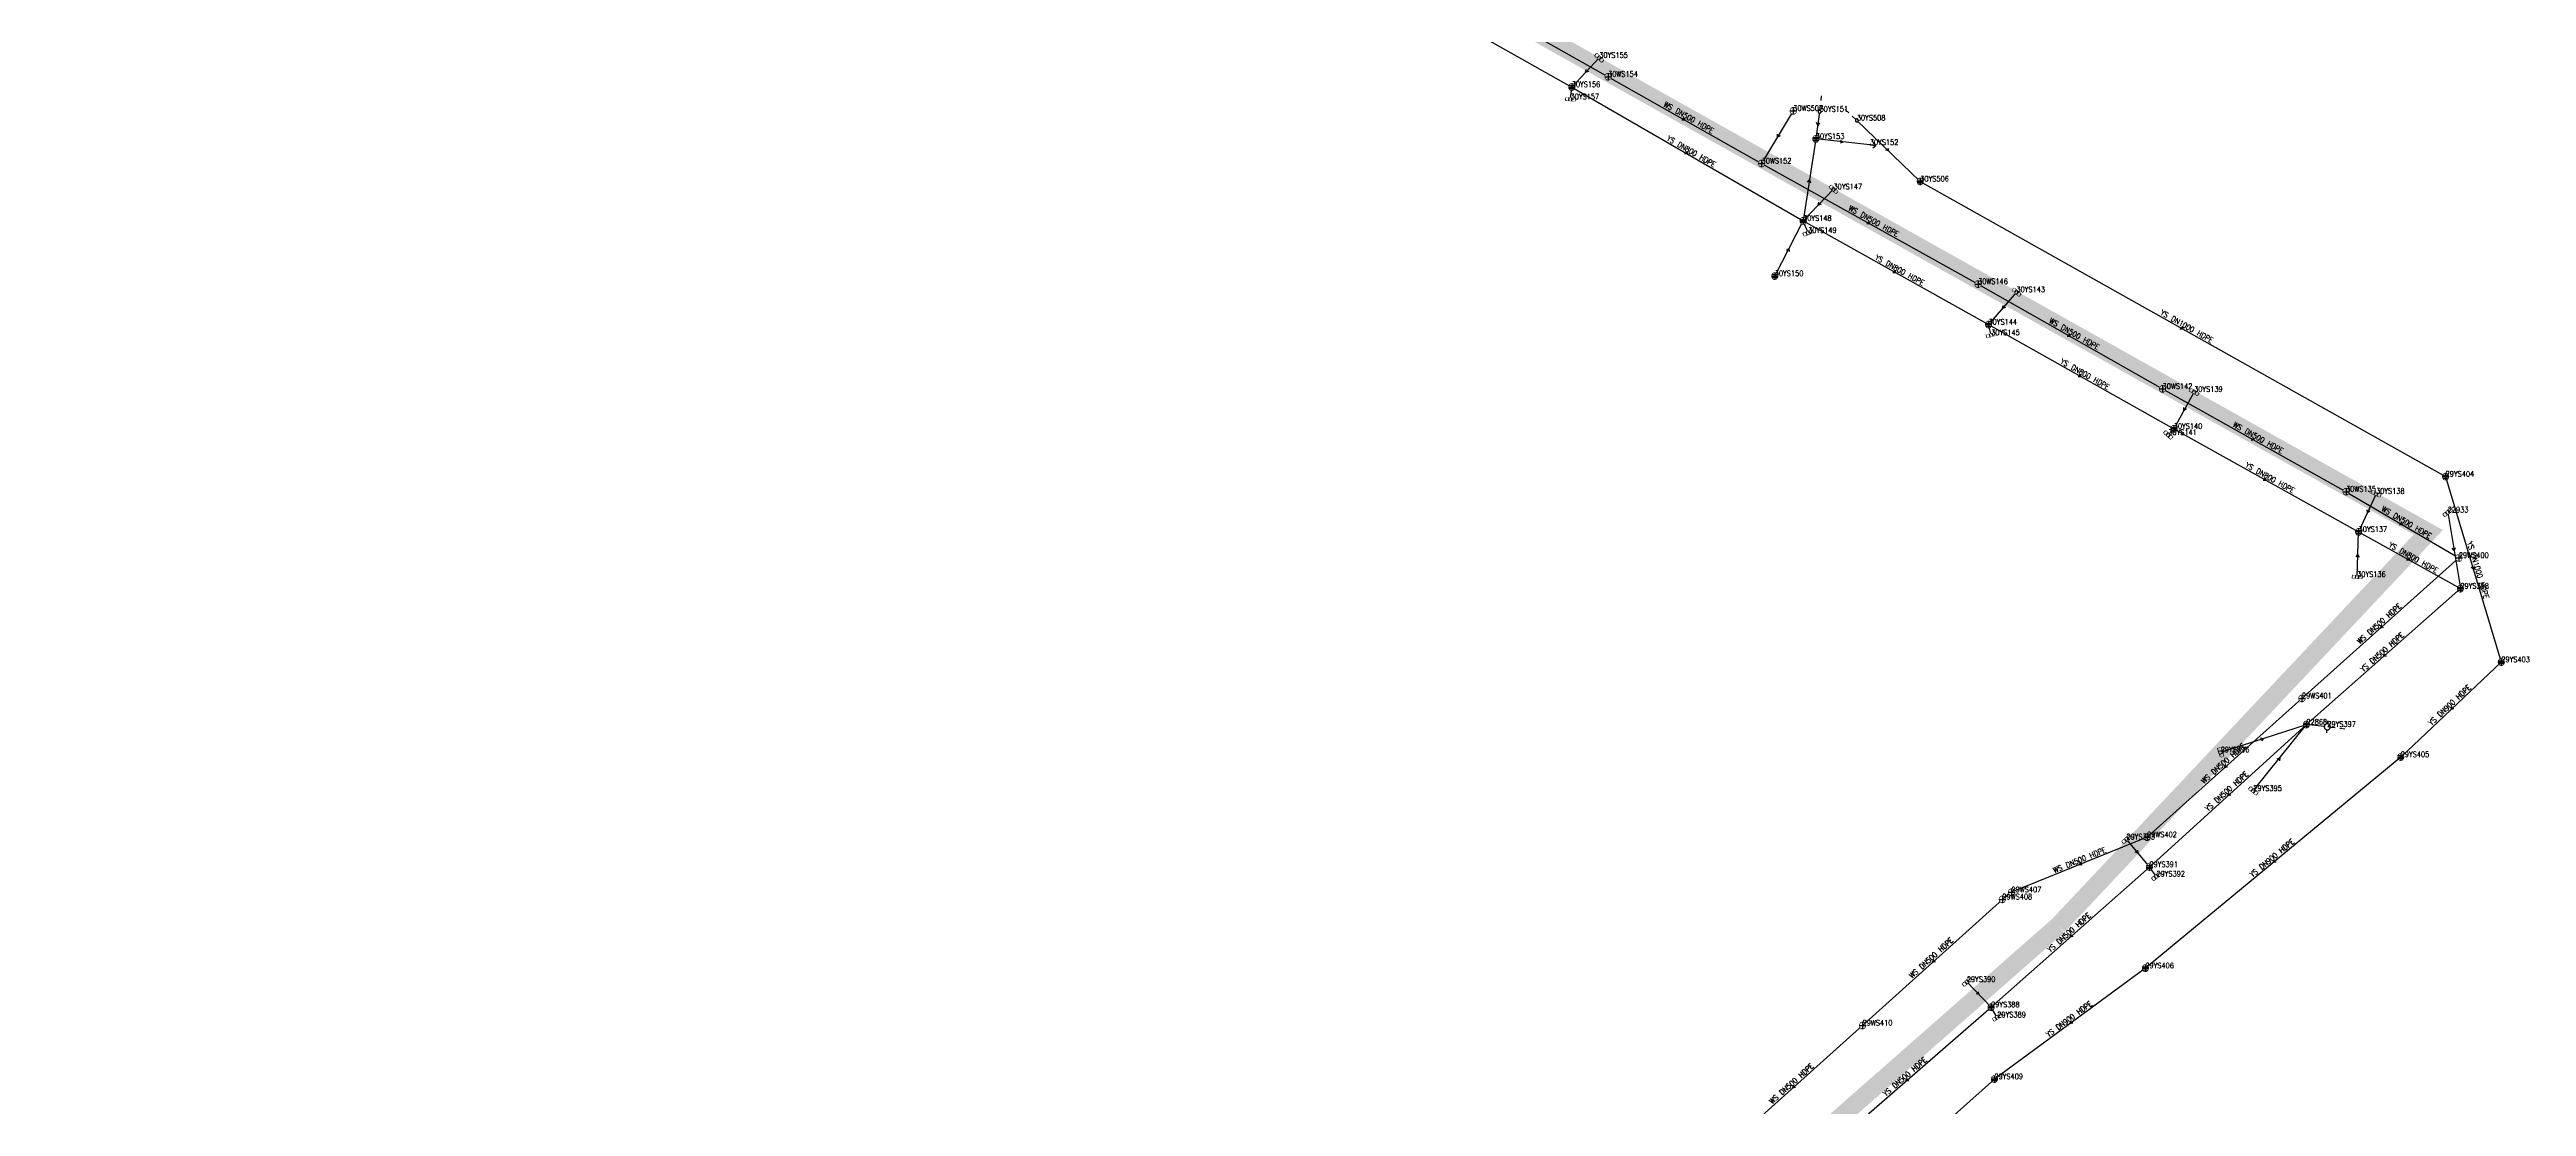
# Model space of a CAD drawing. Extents: x 78813 to 99477, y 2421021 to 2448125.
# Drawn here: x 82290.7 to 82701, y 2432992.8 to 2433167.8 of the extents above; entities that cross this region are included whole.
import ezdxf
from ezdxf.enums import TextEntityAlignment as Align

# ---------------------------------------------------------------- set-up
doc = ezdxf.new("R2010")
doc.units = 0
doc.set_wipeout_variables(frame=1)
doc.layers.get('0').update_dxf_attribs({"linetype": 'CONTINUOUS'})
for name, color, linetype in [('DX_WS', 16, 'CONTINUOUS'), ('DX_YS', 42, 'CONTINUOUS'), ('道路', 5, 'CONTINUOUS')]:
    doc.layers.add(name, color=color, linetype=linetype)
for name, color, linetype, true_color in [('WSLINE', 7, 'CONTINUOUS', 0x7f0000), ('YSANNEXE', 7, 'CONTINUOUS', 0xcc9900), ('YSLINE', 7, 'CONTINUOUS', 0xcc9900)]:
    doc.layers.add(name, color=color, linetype=linetype, true_color=true_color)
doc.styles.add('CcNameZT', font='txt.SHX', dxfattribs={"width": 0.8, "bigfont": 'HZTXT.SHX'})
doc.styles.get("Standard").update_dxf_attribs({"font": 'txt.shx', "bigfont": 'hztxt.shx'})

# ---------------------------------------------------------------- blocks, each defined once
blk = doc.blocks.new('PS污水井')
blk.add_lwpolyline([(1, 0), (1, 0.07), (0.99, 0.14), (0.98, 0.21), (0.96, 0.28), (0.94, 0.34), (0.91, 0.41), (0.88, 0.47), (0.85, 0.53), (0.81, 0.59), (0.77, 0.64), (0.72, 0.69), (0.67, 0.74), (0.62, 0.79), (0.56, 0.83), (0.5, 0.87), (0.44, 0.9), (0.37, 0.93), (0.31, 0.95), (0.24, 0.97), (0.17, 0.98), (0.1, 0.99), (0.03, 1), (-0.03, 1), (-0.1, 0.99), (-0.17, 0.98), (-0.24, 0.97), (-0.31, 0.95), (-0.37, 0.93), (-0.44, 0.9), (-0.5, 0.87), (-0.56, 0.83), (-0.62, 0.79), (-0.67, 0.74), (-0.72, 0.69), (-0.77, 0.64), (-0.81, 0.59), (-0.85, 0.53), (-0.88, 0.47), (-0.91, 0.41), (-0.94, 0.34), (-0.96, 0.28), (-0.98, 0.21), (-0.99, 0.14), (-1, 0.07), (-1, 0), (-1, -0.07), (-0.99, -0.14), (-0.98, -0.21), (-0.96, -0.28), (-0.94, -0.34), (-0.91, -0.41), (-0.88, -0.47), (-0.85, -0.53), (-0.81, -0.59), (-0.77, -0.64), (-0.72, -0.69), (-0.67, -0.74), (-0.62, -0.79), (-0.56, -0.83), (-0.5, -0.87), (-0.44, -0.9), (-0.37, -0.93), (-0.31, -0.95), (-0.24, -0.97), (-0.17, -0.98), (-0.1, -0.99), (-0.03, -1), (0.03, -1), (0.1, -0.99), (0.17, -0.98), (0.24, -0.97), (0.31, -0.95), (0.37, -0.93), (0.44, -0.9), (0.5, -0.87), (0.56, -0.83), (0.62, -0.79), (0.67, -0.74), (0.72, -0.69), (0.77, -0.64), (0.81, -0.59), (0.85, -0.53), (0.88, -0.47), (0.91, -0.41), (0.94, -0.34), (0.96, -0.28), (0.98, -0.21), (0.99, -0.14), (1, 0)], close=True)
blk.add_wipeout([(1, 0), (1, 0.07), (0.99, 0.14), (0.98, 0.21), (0.96, 0.28), (0.94, 0.34), (0.91, 0.41), (0.88, 0.47), (0.85, 0.53), (0.81, 0.59), (0.77, 0.64), (0.72, 0.69), (0.67, 0.74), (0.62, 0.79), (0.56, 0.83), (0.5, 0.87), (0.44, 0.9), (0.37, 0.93), (0.31, 0.95), (0.24, 0.97), (0.17, 0.98), (0.1, 0.99), (0.03, 1), (-0.03, 1), (-0.1, 0.99), (-0.17, 0.98), (-0.24, 0.97), (-0.31, 0.95), (-0.37, 0.93), (-0.44, 0.9), (-0.5, 0.87), (-0.56, 0.83), (-0.62, 0.79), (-0.67, 0.74), (-0.72, 0.69), (-0.77, 0.64), (-0.81, 0.59), (-0.85, 0.53), (-0.88, 0.47), (-0.91, 0.41), (-0.94, 0.34), (-0.96, 0.28), (-0.98, 0.21), (-0.99, 0.14), (-1, 0.07), (-1, 0), (-1, -0.07), (-0.99, -0.14), (-0.98, -0.21), (-0.96, -0.28), (-0.94, -0.34), (-0.91, -0.41), (-0.88, -0.47), (-0.85, -0.53), (-0.81, -0.59), (-0.77, -0.64), (-0.72, -0.69), (-0.67, -0.74), (-0.62, -0.79), (-0.56, -0.83), (-0.5, -0.87), (-0.44, -0.9), (-0.37, -0.93), (-0.31, -0.95), (-0.24, -0.97), (-0.17, -0.98), (-0.1, -0.99), (-0.03, -1), (0.03, -1), (0.1, -0.99), (0.17, -0.98), (0.24, -0.97), (0.31, -0.95), (0.37, -0.93), (0.44, -0.9), (0.5, -0.87), (0.56, -0.83), (0.62, -0.79), (0.67, -0.74), (0.72, -0.69), (0.77, -0.64), (0.81, -0.59), (0.85, -0.53), (0.88, -0.47), (0.91, -0.41), (0.94, -0.34), (0.96, -0.28), (0.98, -0.21), (0.99, -0.14)])
for p, q in [((-1, 0), (0, 0)), ((0, 1), (0, 0)), ((0, 0), (0, -1)), ((0, 0), (1, 0))]:
    blk.add_line(p, q)
blk = doc.blocks.new('LX')
for p, q in [((-0.866, 0.5), (0, 0)), ((0, 0), (-0.866, -0.5))]:
    blk.add_line(p, q)
blk = doc.blocks.new('PS出水口')
for points in [[(0, 0), (1.97, 0)], [(1.15, -0.88), (1.97, 0), (1.11, 0.93)]]:
    blk.add_lwpolyline(points)
blk = doc.blocks.new('PS雨水井')
blk.add_lwpolyline([(1, 0), (1, 0.07), (0.99, 0.14), (0.98, 0.21), (0.96, 0.28), (0.94, 0.34), (0.91, 0.41), (0.88, 0.47), (0.85, 0.53), (0.81, 0.59), (0.77, 0.64), (0.72, 0.69), (0.67, 0.74), (0.62, 0.79), (0.56, 0.83), (0.5, 0.87), (0.44, 0.9), (0.37, 0.93), (0.31, 0.95), (0.24, 0.97), (0.17, 0.98), (0.1, 0.99), (0.03, 1), (-0.03, 1), (-0.1, 0.99), (-0.17, 0.98), (-0.24, 0.97), (-0.31, 0.95), (-0.37, 0.93), (-0.44, 0.9), (-0.5, 0.87), (-0.56, 0.83), (-0.62, 0.79), (-0.67, 0.74), (-0.72, 0.69), (-0.77, 0.64), (-0.81, 0.59), (-0.85, 0.53), (-0.88, 0.47), (-0.91, 0.41), (-0.94, 0.34), (-0.96, 0.28), (-0.98, 0.21), (-0.99, 0.14), (-1, 0.07), (-1, 0), (-1, -0.07), (-0.99, -0.14), (-0.98, -0.21), (-0.96, -0.28), (-0.94, -0.34), (-0.91, -0.41), (-0.88, -0.47), (-0.85, -0.53), (-0.81, -0.59), (-0.77, -0.64), (-0.72, -0.69), (-0.67, -0.74), (-0.62, -0.79), (-0.56, -0.83), (-0.5, -0.87), (-0.44, -0.9), (-0.37, -0.93), (-0.31, -0.95), (-0.24, -0.97), (-0.17, -0.98), (-0.1, -0.99), (-0.03, -1), (0.03, -1), (0.1, -0.99), (0.17, -0.98), (0.24, -0.97), (0.31, -0.95), (0.37, -0.93), (0.44, -0.9), (0.5, -0.87), (0.56, -0.83), (0.62, -0.79), (0.67, -0.74), (0.72, -0.69), (0.77, -0.64), (0.81, -0.59), (0.85, -0.53), (0.88, -0.47), (0.91, -0.41), (0.94, -0.34), (0.96, -0.28), (0.98, -0.21), (0.99, -0.14), (1, 0)], close=True)
blk.add_wipeout([(1, 0), (1, 0.07), (0.99, 0.14), (0.98, 0.21), (0.96, 0.28), (0.94, 0.34), (0.91, 0.41), (0.88, 0.47), (0.85, 0.53), (0.81, 0.59), (0.77, 0.64), (0.72, 0.69), (0.67, 0.74), (0.62, 0.79), (0.56, 0.83), (0.5, 0.87), (0.44, 0.9), (0.37, 0.93), (0.31, 0.95), (0.24, 0.97), (0.17, 0.98), (0.1, 0.99), (0.03, 1), (-0.03, 1), (-0.1, 0.99), (-0.17, 0.98), (-0.24, 0.97), (-0.31, 0.95), (-0.37, 0.93), (-0.44, 0.9), (-0.5, 0.87), (-0.56, 0.83), (-0.62, 0.79), (-0.67, 0.74), (-0.72, 0.69), (-0.77, 0.64), (-0.81, 0.59), (-0.85, 0.53), (-0.88, 0.47), (-0.91, 0.41), (-0.94, 0.34), (-0.96, 0.28), (-0.98, 0.21), (-0.99, 0.14), (-1, 0.07), (-1, 0), (-1, -0.07), (-0.99, -0.14), (-0.98, -0.21), (-0.96, -0.28), (-0.94, -0.34), (-0.91, -0.41), (-0.88, -0.47), (-0.85, -0.53), (-0.81, -0.59), (-0.77, -0.64), (-0.72, -0.69), (-0.67, -0.74), (-0.62, -0.79), (-0.56, -0.83), (-0.5, -0.87), (-0.44, -0.9), (-0.37, -0.93), (-0.31, -0.95), (-0.24, -0.97), (-0.17, -0.98), (-0.1, -0.99), (-0.03, -1), (0.03, -1), (0.1, -0.99), (0.17, -0.98), (0.24, -0.97), (0.31, -0.95), (0.37, -0.93), (0.44, -0.9), (0.5, -0.87), (0.56, -0.83), (0.62, -0.79), (0.67, -0.74), (0.72, -0.69), (0.77, -0.64), (0.81, -0.59), (0.85, -0.53), (0.88, -0.47), (0.91, -0.41), (0.94, -0.34), (0.96, -0.28), (0.98, -0.21), (0.99, -0.14)])
for p, q in [((-1, 0), (0, 0)), ((-0.88, 0.48), (0, 0.47)), ((0, 1), (0, 0)), ((0, 0.47), (0.88, 0.47)), ((0, 0), (0, -1)), ((0, 0), (1, 0)), ((-0.88, -0.48), (0, -0.48)), ((0, -0.48), (0.88, -0.48))]:
    blk.add_line(p, q)
blk = doc.blocks.new('PS非普查')
blk.add_lwpolyline([(3.7, 0), (5.3, 0)])
blk.add_wipeout([(0.5, 0), (0.5, 0.03), (0.5, 0.07), (0.49, 0.1), (0.48, 0.14), (0.47, 0.17), (0.46, 0.2), (0.44, 0.23), (0.42, 0.26), (0.4, 0.29), (0.38, 0.32), (0.36, 0.35), (0.33, 0.37), (0.31, 0.39), (0.28, 0.41), (0.25, 0.43), (0.22, 0.45), (0.19, 0.46), (0.15, 0.48), (0.12, 0.49), (0.09, 0.49), (0.05, 0.5), (0.02, 0.5), (-0.02, 0.5), (-0.05, 0.5), (-0.09, 0.49), (-0.12, 0.49), (-0.15, 0.48), (-0.19, 0.46), (-0.22, 0.45), (-0.25, 0.43), (-0.28, 0.41), (-0.31, 0.39), (-0.33, 0.37), (-0.36, 0.35), (-0.38, 0.32), (-0.4, 0.29), (-0.42, 0.26), (-0.44, 0.23), (-0.46, 0.2), (-0.47, 0.17), (-0.48, 0.14), (-0.49, 0.1), (-0.5, 0.07), (-0.5, 0.03), (-0.5, 0), (-0.5, -0.03), (-0.5, -0.07), (-0.49, -0.1), (-0.48, -0.14), (-0.47, -0.17), (-0.46, -0.2), (-0.44, -0.23), (-0.42, -0.26), (-0.4, -0.29), (-0.38, -0.32), (-0.36, -0.35), (-0.33, -0.37), (-0.31, -0.39), (-0.28, -0.41), (-0.25, -0.43), (-0.22, -0.45), (-0.19, -0.46), (-0.15, -0.48), (-0.12, -0.49), (-0.09, -0.49), (-0.05, -0.5), (-0.02, -0.5), (0.02, -0.5), (0.05, -0.5), (0.09, -0.49), (0.12, -0.49), (0.15, -0.48), (0.19, -0.46), (0.22, -0.45), (0.25, -0.43), (0.28, -0.41), (0.31, -0.39), (0.33, -0.37), (0.36, -0.35), (0.38, -0.32), (0.4, -0.29), (0.42, -0.26), (0.44, -0.23), (0.46, -0.2), (0.47, -0.17), (0.48, -0.14), (0.49, -0.1), (0.5, -0.07)])
blk.add_line((0.5, 0), (2.1, 0))
blk.add_lwpolyline([(0.5, 0), (0.5, 0.03), (0.5, 0.07), (0.49, 0.1), (0.48, 0.14), (0.47, 0.17), (0.46, 0.2), (0.44, 0.23), (0.42, 0.26), (0.4, 0.29), (0.38, 0.32), (0.36, 0.35), (0.33, 0.37), (0.31, 0.39), (0.28, 0.41), (0.25, 0.43), (0.22, 0.45), (0.19, 0.46), (0.15, 0.48), (0.12, 0.49), (0.09, 0.49), (0.05, 0.5), (0.02, 0.5), (-0.02, 0.5), (-0.05, 0.5), (-0.09, 0.49), (-0.12, 0.49), (-0.15, 0.48), (-0.19, 0.46), (-0.22, 0.45), (-0.25, 0.43), (-0.28, 0.41), (-0.31, 0.39), (-0.33, 0.37), (-0.36, 0.35), (-0.38, 0.32), (-0.4, 0.29), (-0.42, 0.26), (-0.44, 0.23), (-0.46, 0.2), (-0.47, 0.17), (-0.48, 0.14), (-0.49, 0.1), (-0.5, 0.07), (-0.5, 0.03), (-0.5, 0), (-0.5, -0.03), (-0.5, -0.07), (-0.49, -0.1), (-0.48, -0.14), (-0.47, -0.17), (-0.46, -0.2), (-0.44, -0.23), (-0.42, -0.26), (-0.4, -0.29), (-0.38, -0.32), (-0.36, -0.35), (-0.33, -0.37), (-0.31, -0.39), (-0.28, -0.41), (-0.25, -0.43), (-0.22, -0.45), (-0.19, -0.46), (-0.15, -0.48), (-0.12, -0.49), (-0.09, -0.49), (-0.05, -0.5), (-0.02, -0.5), (0.02, -0.5), (0.05, -0.5), (0.09, -0.49), (0.12, -0.49), (0.15, -0.48), (0.19, -0.46), (0.22, -0.45), (0.25, -0.43), (0.28, -0.41), (0.31, -0.39), (0.33, -0.37), (0.36, -0.35), (0.38, -0.32), (0.4, -0.29), (0.42, -0.26), (0.44, -0.23), (0.46, -0.2), (0.47, -0.17), (0.48, -0.14), (0.49, -0.1), (0.5, -0.07), (0.5, 0)], close=True)
blk = doc.blocks.new('PS雨篦')
blk.add_lwpolyline([(-1.5, 0.5), (0, 0.5), (1.5, 0.5), (1.5, -0.5), (0, -0.5), (-1.5, -0.5)], close=True)
blk.add_wipeout([(-1.5, 0.5), (0, 0.5), (1.5, 0.5), (1.5, -0.5), (0, -0.5), (-1.5, -0.5)])
for p, q in [((-0.51, -0.5), (-0.51, 0.5)), ((0.49, -0.5), (0.49, 0.5))]:
    blk.add_line(p, q)
blk = doc.blocks.new('PS预留口')
blk.add_lwpolyline([(4.2, 0), (5.8, 0)])
blk.add_wipeout([(1, 0), (1, 0.07), (0.99, 0.14), (0.98, 0.21), (0.96, 0.28), (0.94, 0.34), (0.91, 0.41), (0.88, 0.47), (0.85, 0.53), (0.81, 0.59), (0.77, 0.64), (0.72, 0.69), (0.67, 0.74), (0.62, 0.79), (0.56, 0.83), (0.5, 0.87), (0.44, 0.9), (0.37, 0.93), (0.31, 0.95), (0.24, 0.97), (0.17, 0.98), (0.1, 0.99), (0.03, 1), (-0.03, 1), (-0.1, 0.99), (-0.17, 0.98), (-0.24, 0.97), (-0.31, 0.95), (-0.37, 0.93), (-0.44, 0.9), (-0.5, 0.87), (-0.56, 0.83), (-0.62, 0.79), (-0.67, 0.74), (-0.72, 0.69), (-0.77, 0.64), (-0.81, 0.59), (-0.85, 0.53), (-0.88, 0.47), (-0.91, 0.41), (-0.94, 0.34), (-0.96, 0.28), (-0.98, 0.21), (-0.99, 0.14), (-1, 0.07), (-1, 0), (-1, -0.07), (-0.99, -0.14), (-0.98, -0.21), (-0.96, -0.28), (-0.94, -0.34), (-0.91, -0.41), (-0.88, -0.47), (-0.85, -0.53), (-0.81, -0.59), (-0.77, -0.64), (-0.72, -0.69), (-0.67, -0.74), (-0.62, -0.79), (-0.56, -0.83), (-0.5, -0.87), (-0.44, -0.9), (-0.37, -0.93), (-0.31, -0.95), (-0.24, -0.97), (-0.17, -0.98), (-0.1, -0.99), (-0.03, -1), (0.03, -1), (0.1, -0.99), (0.17, -0.98), (0.24, -0.97), (0.31, -0.95), (0.37, -0.93), (0.44, -0.9), (0.5, -0.87), (0.56, -0.83), (0.62, -0.79), (0.67, -0.74), (0.72, -0.69), (0.77, -0.64), (0.81, -0.59), (0.85, -0.53), (0.88, -0.47), (0.91, -0.41), (0.94, -0.34), (0.96, -0.28), (0.98, -0.21), (0.99, -0.14)])
blk.add_line((1, 0), (2.6, 0))
blk.add_lwpolyline([(1, 0), (1, 0.07), (0.99, 0.14), (0.98, 0.21), (0.96, 0.28), (0.94, 0.34), (0.91, 0.41), (0.88, 0.47), (0.85, 0.53), (0.81, 0.59), (0.77, 0.64), (0.72, 0.69), (0.67, 0.74), (0.62, 0.79), (0.56, 0.83), (0.5, 0.87), (0.44, 0.9), (0.37, 0.93), (0.31, 0.95), (0.24, 0.97), (0.17, 0.98), (0.1, 0.99), (0.03, 1), (-0.03, 1), (-0.1, 0.99), (-0.17, 0.98), (-0.24, 0.97), (-0.31, 0.95), (-0.37, 0.93), (-0.44, 0.9), (-0.5, 0.87), (-0.56, 0.83), (-0.62, 0.79), (-0.67, 0.74), (-0.72, 0.69), (-0.77, 0.64), (-0.81, 0.59), (-0.85, 0.53), (-0.88, 0.47), (-0.91, 0.41), (-0.94, 0.34), (-0.96, 0.28), (-0.98, 0.21), (-0.99, 0.14), (-1, 0.07), (-1, 0), (-1, -0.07), (-0.99, -0.14), (-0.98, -0.21), (-0.96, -0.28), (-0.94, -0.34), (-0.91, -0.41), (-0.88, -0.47), (-0.85, -0.53), (-0.81, -0.59), (-0.77, -0.64), (-0.72, -0.69), (-0.67, -0.74), (-0.62, -0.79), (-0.56, -0.83), (-0.5, -0.87), (-0.44, -0.9), (-0.37, -0.93), (-0.31, -0.95), (-0.24, -0.97), (-0.17, -0.98), (-0.1, -0.99), (-0.03, -1), (0.03, -1), (0.1, -0.99), (0.17, -0.98), (0.24, -0.97), (0.31, -0.95), (0.37, -0.93), (0.44, -0.9), (0.5, -0.87), (0.56, -0.83), (0.62, -0.79), (0.67, -0.74), (0.72, -0.69), (0.77, -0.64), (0.81, -0.59), (0.85, -0.53), (0.88, -0.47), (0.91, -0.41), (0.94, -0.34), (0.96, -0.28), (0.98, -0.21), (0.99, -0.14), (1, 0)], close=True)
for points in [[(0, 1), (0, 2)], [(0, -2), (0, -1)]]:
    blk.add_lwpolyline(points)
blk = doc.blocks.new('测量点')
h = blk.add_hatch(color=256)
edge = h.paths.add_edge_path()
edge.add_arc((0, 0), 0.5, 0, 360)
blk.add_circle((0, 0), 0.5)

msp = doc.modelspace()

# ---------------------------------------------------------------- linework, layer by layer
at = {"layer": 'WSLINE'}
for p, q in [((82518.75, 2433180.31), (82548.89, 2433163.3)), ((82548.89, 2433163.3), (82574.33, 2433148.94)), ((82579.57, 2433157.65), (82574.33, 2433148.94)), ((82574.33, 2433148.94), (82610.18, 2433128.96)), ((82610.18, 2433128.96), (82640.75, 2433111.6)), ((82640.75, 2433111.6), (82671.13, 2433094.58)), ((82671.13, 2433094.58), (82689.82, 2433083.6)), ((82689.82, 2433083.6), (82663.83, 2433060.35)), ((82663.83, 2433060.35), (82638.17, 2433037.36)), ((82638.17, 2433037.36), (82615.72, 2433028.25)), ((82614.2, 2433027.07), (82591.05, 2433006.18)), ((82615.72, 2433028.25), (82614.2, 2433027.07)), ((82591.05, 2433006.18), (82567.89, 2432985.43))]:
    msp.add_line(p, q, dxfattribs=at)
at = {"layer": 'YSLINE'}
for p, q in [((82512.35, 2433178.8), (82542.87, 2433161.59)), ((82542.68, 2433159.56), (82542.87, 2433161.59)), ((82583.92, 2433157.51), (82583.31, 2433152.99)), ((82590.1, 2433156.06), (82600.6, 2433145.96)), ((82583.31, 2433152.99), (82581.19, 2433139.43)), ((82592.25, 2433152), (82583.31, 2433152.99)), ((82586.24, 2433144.66), (82581.19, 2433139.43)), ((82576.51, 2433130.29), (82581.19, 2433139.43)), ((82582.02, 2433137.43), (82581.19, 2433139.43)), ((82612.36, 2433120.5), (82611.91, 2433122.25)), ((82641.69, 2433103.97), (82642.59, 2433104.98)), ((82672.98, 2433080.46), (82673.21, 2433087.92)), ((82696.85, 2433066.35), (82680.19, 2433050.64)), ((82650.38, 2433051.42), (82664.57, 2433056.01)), ((82655.77, 2433045.02), (82664.57, 2433056.01)), ((82668.03, 2433055.64), (82664.57, 2433056.01)), ((82639.73, 2433030.86), (82638.56, 2433032.42)), ((82608.32, 2433013.39), (82612.33, 2433009.2)), ((82637.89, 2433015.66), (82612.89, 2432997.3)), ((82613.37, 2433007.53), (82612.33, 2433009.2)), ((82612.89, 2432997.3), (82463.8, 2432864.63))]:
    msp.add_line(p, q, dxfattribs=at)

# ---------------------------------------------------------------- block references
at = {"layer": 'DX_WS', "yscale": 0.5, "zscale": 0.5}
for p, xscale, rotation in [((82561.61, 2433156.12), 0.5000000000228176, 330.5966477847776), ((82576.95, 2433153.29), 0.499999999921607, 238.9234005642224), ((82592.26, 2433138.95), 0.5000000000228176, 330.5966477847776), ((82625.46, 2433120.28), 0.5000000000228176, 330.5966477847776), ((82655.94, 2433103.09), 0.5000000000228176, 330.5966477847776), ((82680.48, 2433089.09), 0.5000000000510351, 329.4507321897392), ((82676.83, 2433071.98), 0.500000000053506, 221.734666722504), ((82651, 2433048.86), 0.500000000053506, 221.734666722504), ((82626.95, 2433032.8), 0.4999999999349082, 202.2541016611084), ((82602.62, 2433016.63), 0.4999999999172562, 222.3076245014291), ((82579.47, 2432995.8), 0.500000000053506, 221.734666722504)]:
    msp.add_blockref('LX', p, dxfattribs=dict(at, xscale=xscale, rotation=rotation))
at = {"layer": 'DX_YS', "xscale": 0.4999999999937694, "yscale": 0.5, "zscale": 0.5, "rotation": 353.6598082666122}
msp.add_blockref('PS出水口', (82592.25, 2433152, 0.26), dxfattribs=at)
at = {"layer": 'DX_YS', "xscale": 0.5, "yscale": 0.5, "zscale": 0.5}
for p in [(82687.98, 2433091.15, 2.53), (82664.57, 2433056.01, 1.2)]:
    msp.add_blockref('测量点', p, dxfattribs=at)
at = {"layer": 'YSANNEXE', "yscale": 0.5, "zscale": 0.5}
for p, xscale, rotation in [((82587.78, 2433152.49), 0.4999999999999959, 353.606208856689), ((82562.03, 2433150.51), 0.5000000000213224, 330.0236899921272), ((82595.35, 2433151.01), 0.5000000001472552, 316.2727028938216), ((82582.25, 2433146.21), 0.5000000000985635, 81.26875151141947), ((82578.85, 2433134.86), 0.4999999998533569, 63.02535745569264), ((82596.55, 2433130.84), 0.5000000000228176, 330.5966477847776), ((82644.11, 2433121.52), 0.5000000000228176, 330.5966477847776), ((82627.25, 2433113.62), 0.5000000000228176, 330.5966477847776), ((82657.9, 2433096.45), 0.5000000000228176, 330.5966477847776), ((82674.66, 2433091.08), 0.5000000001919688, 245.2259363260711), ((82673.09, 2433084.19), 0.4999999997721747, 88.23550044941345), ((82681.64, 2433083.22), 0.5000000000228176, 330.5966477847776), ((82677.32, 2433067.26), 0.4999999999570637, 221.2529581733158), ((82688.52, 2433058.5), 0.4999999999186057, 223.453540091652), ((82657.47, 2433053.71), 0.5000000000348644, 17.76169166336737), ((82660.17, 2433050.52), 0.5000000001003929, 51.56620157030893), ((82651.56, 2433044.22), 0.500000000118058, 222.3988737828659), ((82659.04, 2433033.15), 0.500000000011632, 219.4428355378872), ((82625.44, 2433020.81), 0.4999999999570637, 221.2529581733158), ((82625.39, 2433006.48), 0.5000000000441694, 216.5780465660369), ((82598.23, 2432996.94), 0.4999999999570637, 221.2529581733158)]:
    msp.add_blockref('LX', p, dxfattribs=dict(at, xscale=xscale, rotation=rotation))

# ---------------------------------------------------------------- texts
at = {"layer": 'DX_WS', "style": 'CcNameZT', "width": 0.8}
for rotation, p in [(330.556, (82561.74, 2433156.33, -0.76)), (330.8719, (82592.38, 2433139.17, -0.88)), (330.4132, (82625.59, 2433120.5, -0.92)), (330.7361, (82656.06, 2433103.31, -0.76)), (329.5638, (82680.61, 2433089.3, -0.81)), (41.7966, (82676.66, 2433072.16, -1.05)), (41.8715, (82650.83, 2433049.04, -0.77)), (22.0842, (82626.85, 2433033.04, -0.98)), (42.0626, (82602.46, 2433016.81, -1.25)), (41.8627, (82579.3, 2432995.99, -1.26))]:
    msp.add_text(' WS DN500 HDPE', height=0.9, rotation=rotation, dxfattribs=at).set_placement(p, align=Align.CENTER)
at = {"layer": 'DX_YS', "style": 'CcNameZT', "width": 0.8}
for s, rotation, p in [(' YS DN800 HDPE', 329.9611, (82562.15, 2433150.72, 0.67)), (' YS DN800 HDPE', 330.788, (82596.67, 2433131.06, 0.66)), (' YS DN1000 HDPE', 330.6815, (82644.23, 2433121.74, 2)), (' YS DN800 HDPE', 330.6231, (82627.37, 2433113.83, 0.62)), (' YS DN800 HDPE', 330.8705, (82658.02, 2433096.67, 0.56)), (' YS DN800 HDPE', 330.856, (82681.76, 2433083.44, 0.5)), (' YS DN500 HDPE', 41.4349, (82677.15, 2433067.45, 1.2)), (' YS DN900 HDPE', 43.3085, (82688.35, 2433058.68, 1.59)), (' YS DN900 HDPE', 39.5885, (82658.88, 2433033.34, 1.83)), (' YS DN500 HDPE', 41.5227, (82625.28, 2433021, 0.9)), (' YS DN900 HDPE', 36.2998, (82625.24, 2433006.68, 1.96)), (' YS DN500 HDPE', 40.9992, (82598.07, 2432997.13, 0.93))]:
    msp.add_text(s, height=0.9, rotation=rotation, dxfattribs=at).set_placement(p, align=Align.CENTER)
at = {"layer": 'DX_YS', "width": 0.8}
msp.add_text('30YS152', height=0.9, dxfattribs=at).set_placement((82592.25, 2433152, 0.26))

# ---------------------------------------------------------------- next in the draw order: block references
at = {"layer": 'DX_WS', "xscale": 0.5, "yscale": 0.5, "zscale": 0.5}
for p in [(82548.89, 2433163.3, -0.76), (82579.57, 2433157.65, -0.72), (82574.33, 2433148.94, -0.88), (82610.18, 2433128.96, -0.91), (82640.75, 2433111.6, -0.76), (82671.13, 2433094.58, -0.81), (82689.82, 2433083.6, -1.05), (82663.83, 2433060.35, -0.77), (82638.17, 2433037.36, -0.98), (82615.72, 2433028.25, -0.86), (82591.05, 2433006.18, -1.26)]:
    msp.add_blockref('PS污水井', p, dxfattribs=at)
at = {"layer": 'DX_YS', "yscale": 0.5, "zscale": 0.5}
for name, p, xscale, rotation in [('PS非普查', (82590.1, 2433156.06, 2.23), 0.4999999998575627, 136.1084066916584), ('PS雨篦', (82586.24, 2433144.66, 2.76), 0.5000000000359927, 136.0813447578034), ('PS雨篦', (82608.32, 2433013.39, 2.15), 0.5000000001152585, 223.7129853331474)]:
    msp.add_blockref(name, p, dxfattribs=dict(at, xscale=xscale, rotation=rotation))
at = {"layer": 'DX_YS', "xscale": 0.5, "yscale": 0.5, "zscale": 0.5}
msp.add_blockref('PS雨水井', (82576.51, 2433130.29, 1), dxfattribs=at)

# ---------------------------------------------------------------- next in the draw order: linework, layer by layer
at = {"layer": 'YSLINE'}
for p, q in [((82547.43, 2433166.43), (82542.87, 2433161.59)), ((82542.87, 2433161.59), (82581.19, 2433139.43)), ((82600.6, 2433145.96), (82687.62, 2433097.08)), ((82581.19, 2433139.43), (82611.91, 2433122.25)), ((82616.54, 2433127.63), (82611.91, 2433122.25)), ((82611.91, 2433122.25), (82642.59, 2433104.98)), ((82645.96, 2433111.11), (82642.59, 2433104.98)), ((82642.59, 2433104.98), (82673.21, 2433087.92)), ((82687.62, 2433097.08), (82696.85, 2433066.35)), ((82676.1, 2433094.24), (82673.21, 2433087.92)), ((82687.98, 2433091.15), (82690.07, 2433078.52)), ((82673.21, 2433087.92), (82690.07, 2433078.52)), ((82664.57, 2433056.01), (82690.07, 2433078.52)), ((82638.56, 2433032.42), (82664.57, 2433056.01)), ((82680.19, 2433050.64), (82637.89, 2433015.66)), ((82634.76, 2433037), (82638.56, 2433032.42)), ((82584.13, 2432984.69), (82612.33, 2433009.2))]:
    msp.add_line(p, q, dxfattribs=at)

# ---------------------------------------------------------------- next in the draw order: block references
at = {"layer": 'DX_WS', "xscale": 0.5, "yscale": 0.5, "zscale": 0.5}
msp.add_blockref('PS污水井', (82614.2, 2433027.07, -1.25), dxfattribs=at)
at = {"layer": 'YSANNEXE', "yscale": 0.5, "zscale": 0.5}
for p, xscale, rotation in [((82689.02, 2433084.83), 0.5000000000774995, 279.6034040225983), ((82692.24, 2433081.72), 0.500000000107847, 286.4788975610401)]:
    msp.add_blockref('LX', p, dxfattribs=dict(at, xscale=xscale, rotation=rotation))

# ---------------------------------------------------------------- next in the draw order: texts
at = {"layer": 'DX_WS', "style": 'CcNameZT', "width": 0.8}
for s, p in [('30WS154', (82548.89, 2433163.3, -0.76)), ('30WS507', (82579.57, 2433157.65, -0.72)), ('30WS152', (82574.33, 2433148.94, -0.88)), ('30WS146', (82610.18, 2433128.96, -0.91)), ('30WS142', (82640.75, 2433111.6, -0.76)), ('30WS135', (82671.13, 2433094.58, -0.81)), ('29WS400', (82689.82, 2433083.6, -1.05)), ('29WS401', (82663.83, 2433060.35, -0.77)), ('29WS402', (82638.17, 2433037.36, -0.98)), ('29WS410', (82591.05, 2433006.18, -1.26))]:
    msp.add_text(s, height=0.9, dxfattribs=at).set_placement(p)
at = {"layer": 'DX_YS', "width": 0.8}
for s, p in [('30YS508', (82590.1, 2433156.06, 2.23)), ('30YS147', (82586.24, 2433144.66, 2.76)), ('30YS150', (82576.51, 2433130.29, 1)), ('29YS390', (82608.32, 2433013.39, 2.15))]:
    msp.add_text(s, height=0.9, dxfattribs=at).set_placement(p)

# ---------------------------------------------------------------- next in the draw order: linework, layer by layer
at = {"layer": 'YSLINE'}
msp.add_line((82612.33, 2433009.2), (82638.56, 2433032.42), dxfattribs=at)

# ---------------------------------------------------------------- next in the draw order: block references
at = {"layer": 'DX_YS', "yscale": 0.5, "zscale": 0.5}
for name, p, xscale, rotation in [('PS雨篦', (82547.43, 2433166.43, 2.85), 0.4999999999026619, 136.6811034805639), ('PS非普查', (82583.92, 2433157.51, 0.8), 0.4999999998512106, 82.40062747463124), ('PS雨篦', (82616.54, 2433127.63, 2.69), 0.4999999998768202, 139.2437718560899), ('PS雨篦', (82645.96, 2433111.11, 2.68), 0.500000000108308, 151.1594196372582), ('PS雨篦', (82676.1, 2433094.24, 2.61), 0.4999999999954636, 155.402645969766), ('PS雨篦', (82687.98, 2433091.15, 2.53), 0.499999999857888, 40.16648119226884), ('PS雨篦', (82672.98, 2433080.46, 2.12), 0.5000000000056195, 358.2038568335898), ('PS预留口', (82668.03, 2433055.64, 2.08), 0.4999999999846919, 353.9341572920461), ('PS雨篦', (82650.38, 2433051.42, 2.04), 0.4999999998817573, 287.9197478648691), ('PS雨篦', (82655.77, 2433045.02, 2.15), 0.5000000000992335, 321.3153911188464), ('PS雨篦', (82634.76, 2433037, 1.97), 0.5000000001056204, 219.7401931578507)]:
    msp.add_blockref(name, p, dxfattribs=dict(at, xscale=xscale, rotation=rotation))
at = {"layer": 'DX_YS', "xscale": 0.5, "yscale": 0.5, "zscale": 0.5}
for p in [(82542.87, 2433161.59, 0.67), (82583.31, 2433152.99, 0.63), (82600.6, 2433145.96, 2), (82581.19, 2433139.43, 0.66), (82611.91, 2433122.25, 0.62), (82642.59, 2433104.98, 0.56), (82687.62, 2433097.08, 1.74), (82673.21, 2433087.92, 0.5), (82690.07, 2433078.52, 0.35), (82696.85, 2433066.35, 1.59), (82664.57, 2433056.01, 1.2), (82680.19, 2433050.64, 1.83), (82612.89, 2432997.3, 1.8)]:
    msp.add_blockref('PS雨水井', p, dxfattribs=at)

# ---------------------------------------------------------------- next in the draw order: texts
at = {"layer": 'DX_WS', "style": 'CcNameZT', "width": 0.8}
for s, p in [('29WS407', (82615.72, 2433028.25, -0.86)), ('29WS408', (82614.2, 2433027.07, -1.25))]:
    msp.add_text(s, height=0.9, dxfattribs=at).set_placement(p)

# ---------------------------------------------------------------- next in the draw order: block references
at = {"layer": 'DX_YS', "yscale": 0.5, "zscale": 0.5}
for p, xscale, rotation in [((82542.68, 2433159.56, 2.87), 0.5000000000178372, 354.9303538998622), ((82582.02, 2433137.43, 2.66), 0.4999999999693217, 22.47098679775015), ((82612.36, 2433120.5, 2.81), 0.4999999999973727, 14.39086835579767), ((82641.69, 2433103.97, 2.58), 0.5000000000697856, 318.2047377097128)]:
    msp.add_blockref('PS雨篦', p, dxfattribs=dict(at, xscale=xscale, rotation=rotation))
at = {"layer": 'DX_YS', "xscale": 0.5, "yscale": 0.5, "zscale": 0.5}
for p in [(82638.56, 2433032.42, 0.9), (82637.89, 2433015.66, 1.96), (82612.33, 2433009.2, 0.93)]:
    msp.add_blockref('PS雨水井', p, dxfattribs=at)
at = {"layer": 'YSANNEXE', "yscale": 0.5, "zscale": 0.5}
for p, xscale, rotation in [((82545.15, 2433164.01), 0.5000000000041096, 226.8912868717683), ((82583.62, 2433155.25), 0.5000000001322744, 262.414670172308), ((82583.71, 2433142.04), 0.4999999998439218, 226.318329060497), ((82614.23, 2433124.94), 0.5000000001008229, 229.1831180618362), ((82644.28, 2433108.04), 0.4999999998392679, 241.2152317395181)]:
    msp.add_blockref('LX', p, dxfattribs=dict(at, xscale=xscale, rotation=rotation))

# ---------------------------------------------------------------- next in the draw order: texts
at = {"layer": 'DX_YS', "width": 0.8}
for s, p in [('30YS155', (82547.43, 2433166.43, 2.85)), ('30YS151', (82583.92, 2433157.51, 0.8)), ('30YS153', (82583.31, 2433152.99, 0.63)), ('30YS506', (82600.6, 2433145.96, 2)), ('30YS143', (82616.54, 2433127.63, 2.69)), ('30YS139', (82645.96, 2433111.11, 2.68)), ('30YS138', (82676.1, 2433094.24, 2.61)), ('29YS404', (82687.62, 2433097.08, 1.74)), ('22933', (82687.98, 2433091.15, 2.53)), ('30YS137', (82673.21, 2433087.92, 0.5)), ('30YS136', (82672.98, 2433080.46, 2.12)), ('29YS398', (82690.07, 2433078.52, 0.35)), ('29YS403', (82696.85, 2433066.35, 1.59)), ('22868', (82664.57, 2433056.01, 1.2)), ('29YS397', (82668.03, 2433055.64, 2.08)), ('29YS396', (82650.38, 2433051.42, 2.04)), ('29YS405', (82680.19, 2433050.64, 1.83)), ('29YS395', (82655.77, 2433045.02, 2.15)), ('29YS393', (82634.76, 2433037, 1.97)), ('29YS409', (82612.89, 2432997.3, 1.8))]:
    msp.add_text(s, height=0.9, dxfattribs=at).set_placement(p)
at = {"layer": 'DX_YS', "style": 'CcNameZT', "width": 0.8}
for s, rotation, p in [(' YS DN1000 HDPE', 286.7206, (82692.48, 2433081.79, 1.74)), (' YS DN500 HDPE', 42.2008, (82651.4, 2433044.4, 1.2))]:
    msp.add_text(s, height=0.9, rotation=rotation, dxfattribs=at).set_placement(p, align=Align.CENTER)

# ---------------------------------------------------------------- next in the draw order: block references
at = {"layer": 'DX_YS', "yscale": 0.5, "zscale": 0.5}
for p, xscale, rotation in [((82639.73, 2433030.86, 1.88), 0.5000000000962784, 36.981174203576), ((82613.37, 2433007.53, 2.16), 0.5000000000235991, 31.86664531848752)]:
    msp.add_blockref('PS雨篦', p, dxfattribs=dict(at, xscale=xscale, rotation=rotation))
at = {"layer": 'YSANNEXE', "yscale": 0.5, "zscale": 0.5}
for p, xscale, rotation in [((82636.66, 2433034.71), 0.5000000000052819, 309.9701671646867), ((82610.33, 2433011.29), 0.4999999998410176, 313.9808717491615)]:
    msp.add_blockref('LX', p, dxfattribs=dict(at, xscale=xscale, rotation=rotation))

# ---------------------------------------------------------------- next in the draw order: texts
at = {"layer": 'DX_YS', "width": 0.8}
for s, p in [('30YS157', (82542.68, 2433159.56, 2.87)), ('30YS156', (82542.87, 2433161.59, 0.67)), ('30YS148', (82581.19, 2433139.43, 0.66)), ('30YS149', (82582.02, 2433137.43, 2.66)), ('30YS144', (82611.91, 2433122.25, 0.62)), ('30YS145', (82612.36, 2433120.5, 2.81)), ('30YS141', (82641.69, 2433103.97, 2.58)), ('30YS140', (82642.59, 2433104.98, 0.56)), ('29YS406', (82637.89, 2433015.66, 1.96))]:
    msp.add_text(s, height=0.9, dxfattribs=at).set_placement(p)

# ---------------------------------------------------------------- next in the draw order: linework, layer by layer
at = {"layer": '道路', "const_width": 3, "flags": 128}
for points in [[(82623.47, 2433022.72), (82684.76, 2433087.86), (81278.01, 2433876.01)], [(81262.38, 2431827.55), (82623.47, 2433022.72)]]:
    msp.add_lwpolyline(points, dxfattribs=at)

# ---------------------------------------------------------------- next in the draw order: texts
at = {"layer": 'DX_YS', "width": 0.8}
for s, p in [('29YS391', (82638.56, 2433032.42, 0.9)), ('29YS392', (82639.73, 2433030.86, 1.88)), ('29YS388', (82612.33, 2433009.2, 0.93)), ('29YS389', (82613.37, 2433007.53, 2.16))]:
    msp.add_text(s, height=0.9, dxfattribs=at).set_placement(p)

doc.saveas('drawing.dxf')
